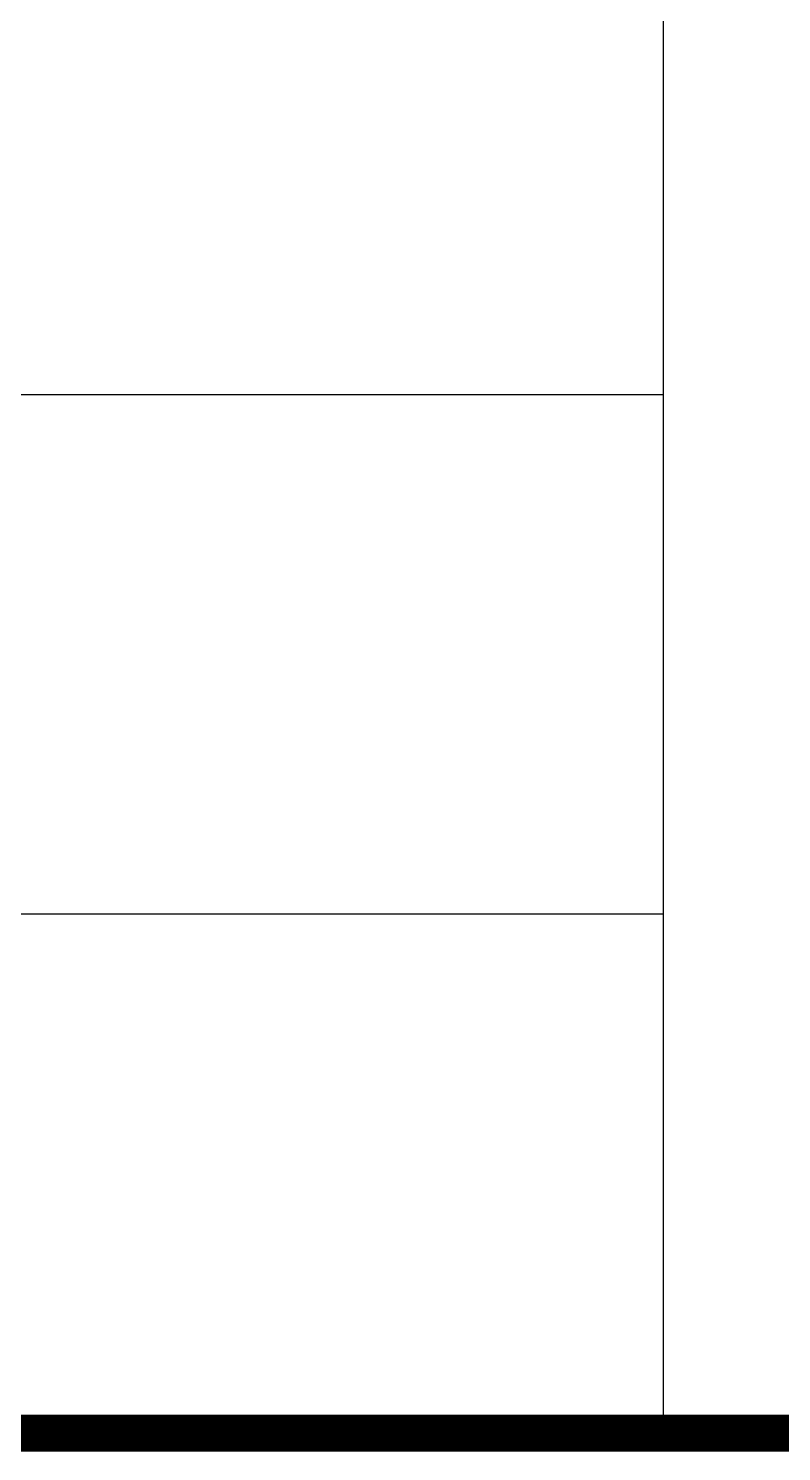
# Model space of a CAD drawing. Header units: feet. Extents: x 0 to 841, y 0 to 594.
# Drawn here: x 590.38 to 602.68, y 14.7 to 37.94 of the extents above; entities that cross this region are included whole.
import ezdxf

# ---------------------------------------------------------------- set-up
doc = ezdxf.new("R2010")
doc.units = ezdxf.units.FT
doc.header["$MEASUREMENT"] = 0
doc.linetypes.add('ASULTYPE', pattern=[3, 2.5, 0.5])
doc.layers.add('TITLE', color=5, linetype='Continuous')

msp = doc.modelspace()

# ---------------------------------------------------------------- linework, layer by layer
at = {"layer": 'TITLE', "color": 5}
msp.add_line((600.745, 73.551), (600.745, 15), dxfattribs=at)
msp.add_line((600.745, 73.551), (600.745, 15), dxfattribs=at)
at = {"layer": 'TITLE', "color": 2}
for p, q in [((518.866, 31.963), (600.745, 31.963)), ((518.866, 23.481), (600.745, 23.482))]:
    msp.add_line(p, q, dxfattribs=at)
at = {"layer": 'TITLE', "color": 3, "linetype": 'ASULTYPE', "const_width": 0.6}
msp.add_lwpolyline([(40, 15), (40, 579), (826, 579), (826, 15)], close=True, dxfattribs=at)
at = {"layer": 'TITLE', "color": 3, "const_width": 0.6}
msp.add_lwpolyline([(826, 147.362), (600.745, 147.362), (600.745, 74.37), (518.866, 74.37), (518.866, 15), (826, 15)], close=True, dxfattribs=at)

doc.saveas('drawing.dxf')
